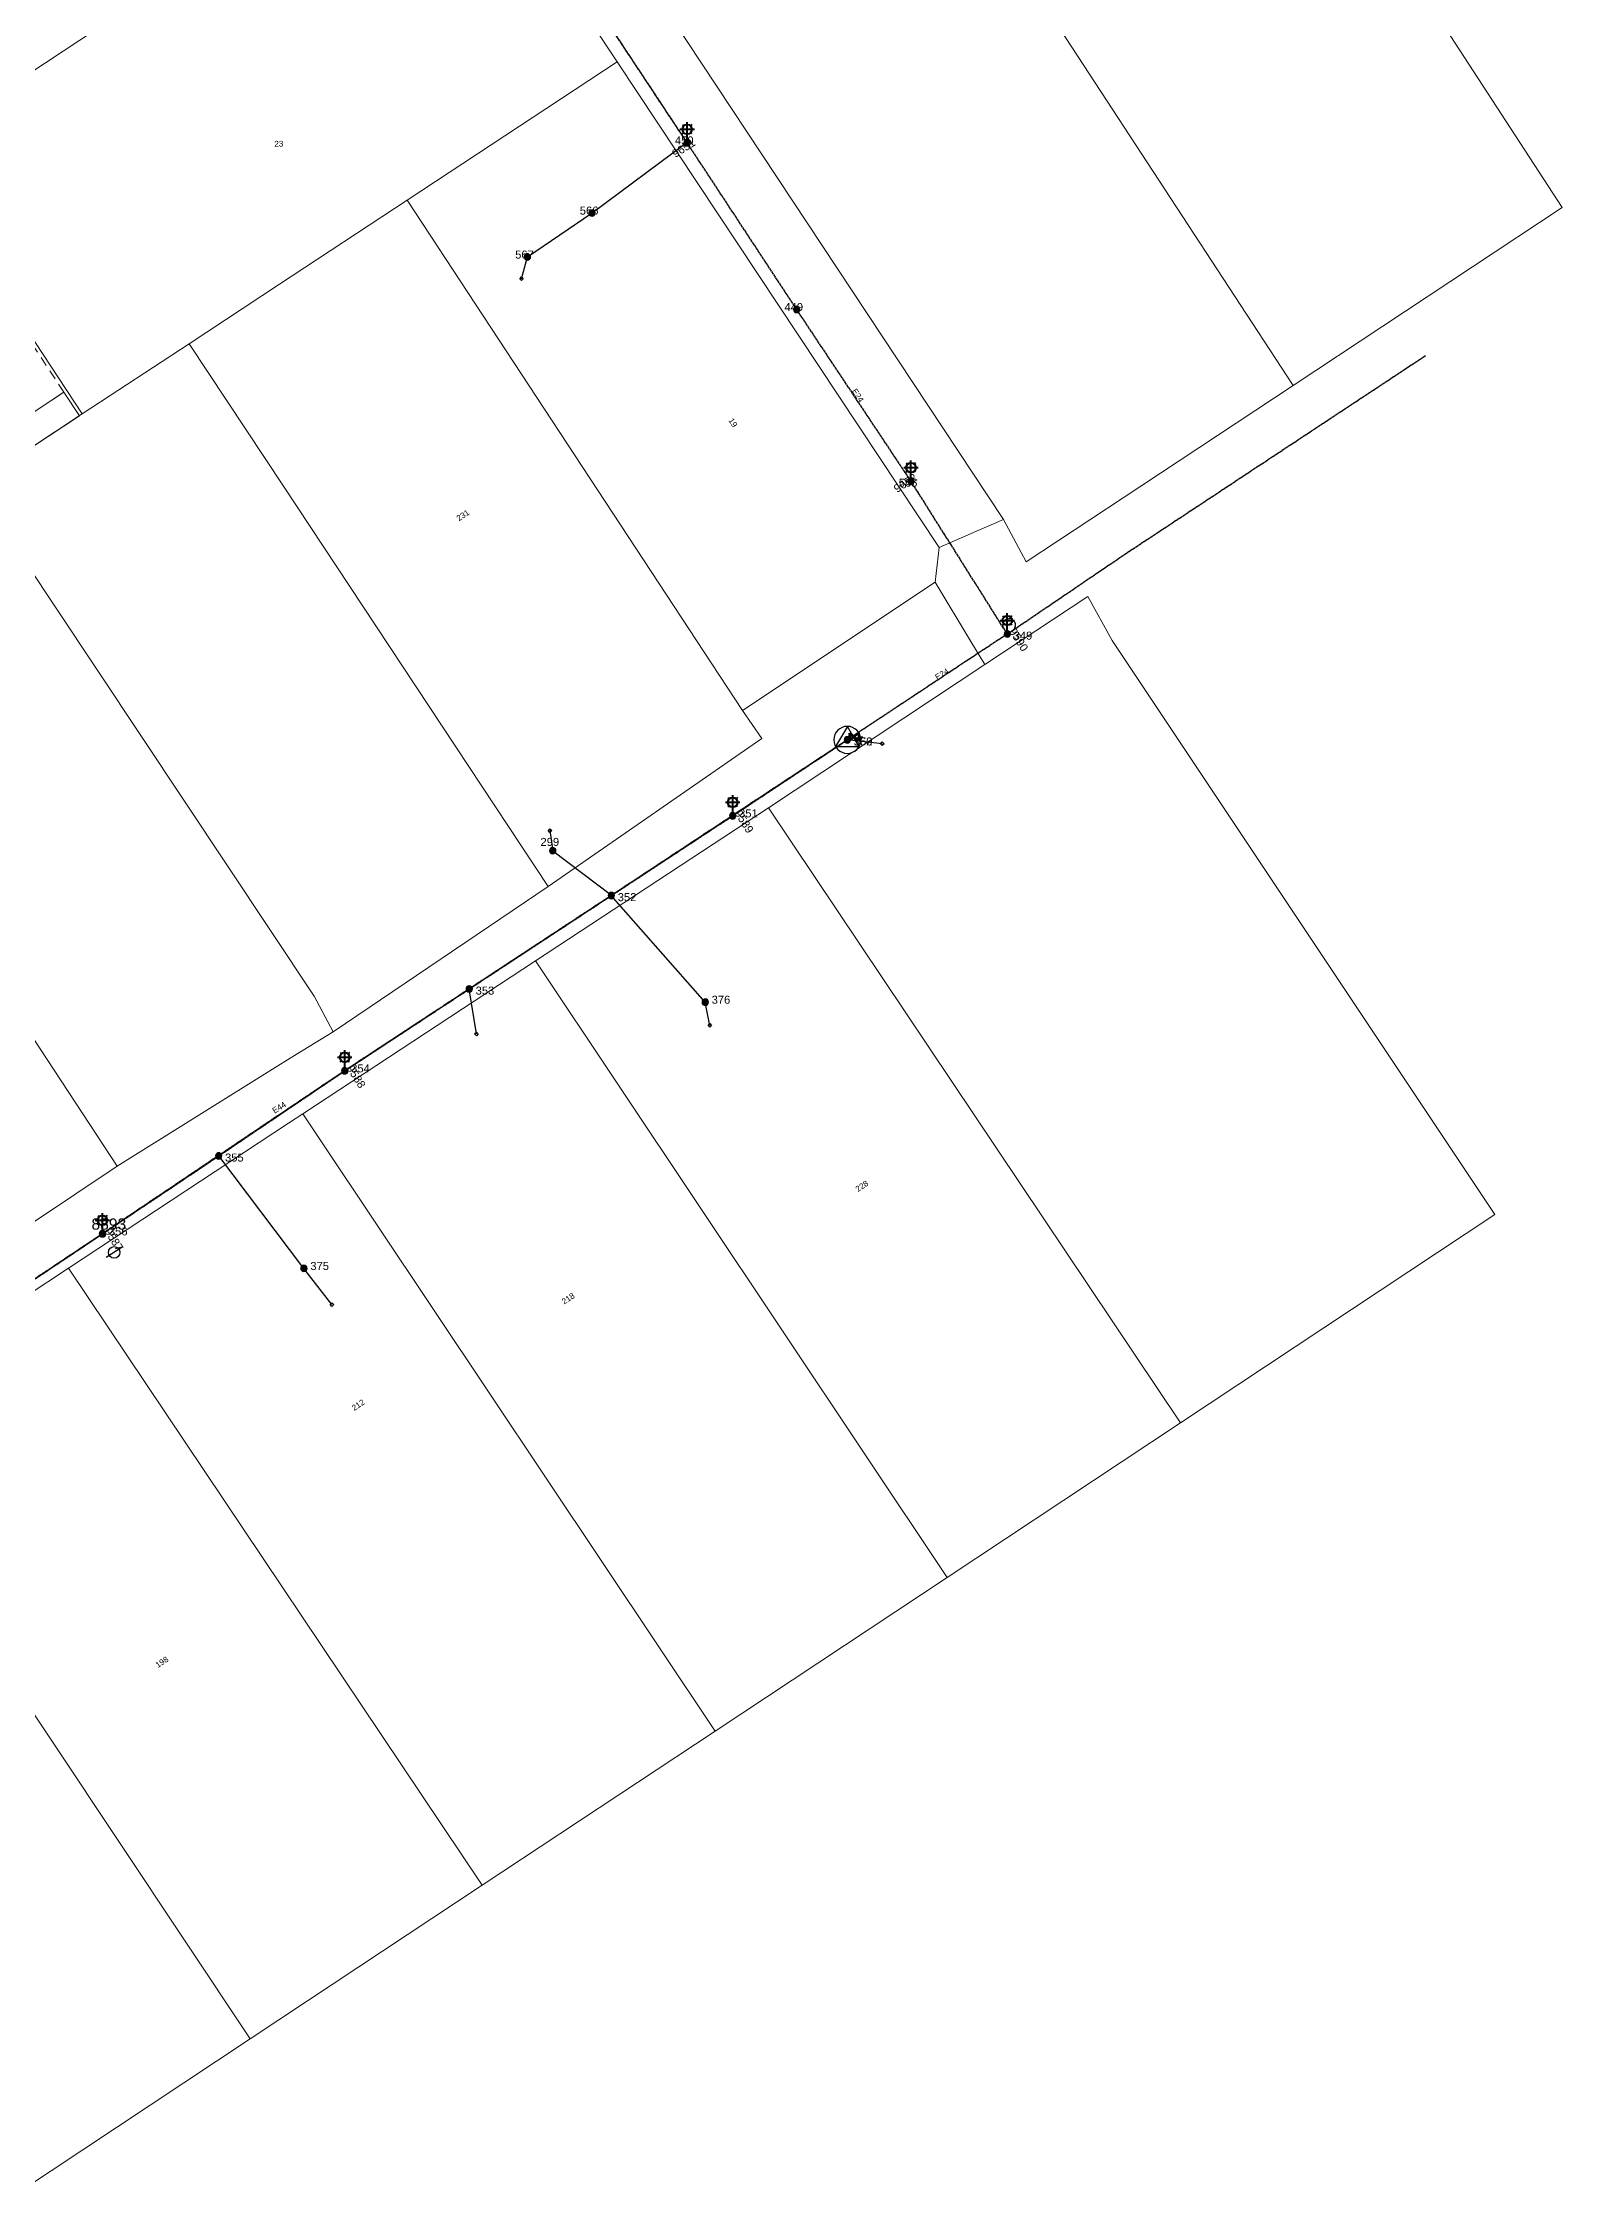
# Model space of a CAD drawing. Header units: metres. Extents: x 301970 to 303550, y 6271876 to 6273079.
# Drawn here: x 303023 to 303497, y 6271876 to 6272548 of the extents above; entities that cross this region are included whole.
import ezdxf
from ezdxf.enums import TextEntityAlignment as Align

# ---------------------------------------------------------------- set-up
doc = ezdxf.new("R2010")
doc.units = ezdxf.units.M
doc.linetypes.add('Cable Exist OH', pattern=[1, 1, 0])
doc.linetypes.add('Dash', pattern=[5, 3, -2])
for name, color, linetype, lineweight, transparency in [('Cadastre Developer_SP_EXT', 7, 'Continuous', 5, 0.7), ('Cadastre Land Parcels_SP_EXT', 7, 'Continuous', 5, 0.7), ('Cadastre Roads_SP_EXT', 7, 'Continuous', 5, 0.7)]:
    doc.layers.add(name, color=color, linetype=linetype, lineweight=lineweight, transparency=transparency)
for name, color, linetype in [('Equip_LV_EXT', 7, 'Continuous'), ('Equip_SP_HV_EXT', 7, 'Continuous'), ('Equip_SP_SL_EXT', 7, 'Continuous'), ('Mains_HV_EXT', 7, 'Continuous'), ('Mains_LV_EXT', 7, 'Continuous'), ('Services_SP_EXT', 7, 'Continuous'), ('Sub_SP_TR_HV_LV_EXT', 7, 'Continuous'), ('SupportsOH_SP_TR_HV_LV_SL_EXT', 7, 'Continuous')]:
    doc.layers.add(name, color=color, linetype=linetype)
doc.styles.add('HVSW_LABEL', font='arial.ttf')
doc.styles.add('iecARIAL', font='arial.ttf', dxfattribs={"height": 2})
doc.styles.add('POLE_LABEL', font='arial.ttf')
doc.styles.get("Standard").update_dxf_attribs({"font": 'arial.ttf'})

# ---------------------------------------------------------------- blocks, each defined once
blk = doc.blocks.new('SUB_POLE_EXT')
blk.add_wipeout([(0, 4.22), (0.42, 4.2), (0.83, 4.14), (1.21, 4.05), (1.62, 3.9), (1.99, 3.72), (2.35, 3.51), (2.68, 3.26), (2.99, 2.99), (3.28, 2.66), (3.52, 2.34), (3.76, 1.92), (3.9, 1.62), (4.04, 1.23), (4.18, 0.63), (4.22, 0), (4.18, -0.61), (4.06, -1.15), (3.9, -1.62), (3.58, -2.24), (3.22, -2.73), (2.97, -3.01), (2.68, -3.26), (2.36, -3.5), (2, -3.72), (1.64, -3.89), (1.25, -4.03), (0.82, -4.14), (0.42, -4.2), (0, -4.22), (-0.41, -4.2), (-0.8, -4.15), (-1.21, -4.05), (-1.62, -3.9), (-1.99, -3.73), (-2.35, -3.51), (-2.68, -3.26), (-2.96, -3.02), (-3.23, -2.72), (-3.51, -2.35), (-3.71, -2.01), (-3.91, -1.6), (-4.05, -1.21), (-4.16, -0.76), (-4.22, -0.14), (-4.21, 0.39), (-4.14, 0.83), (-4.03, 1.27), (-3.9, 1.63), (-3.71, 2.02), (-3.5, 2.37), (-3.28, 2.67), (-2.99, 2.99), (-2.68, 3.27), (-2.33, 3.52), (-1.98, 3.73), (-1.63, 3.9), (-1.2, 4.05), (-0.78, 4.15), (-0.4, 4.21)])
blk.add_line((2.16, 0.48), (2.16, 0.48, 0))
blk.add_lwpolyline([(-4.22, 0, 1), (4.22, 0, 1)], format="xyb", close=True)
blk.add_lwpolyline([(2.14, 0.52), (0, 4.22), (-3.66, -2.11), (3.66, -2.11)], close=True)
for tag, height, flags, p in [('STREET_CODE', 0.2, 9, (1.5, 0)), ('ASSET_NUM', 2.5, 8, (2, 2)), ('CONSTRUCTED_VOLTAGE', 0.2, 9, (1.5, -0.2)), ('OPERATING_VOLTAGE', 0.2, 9, (1.5, -0.6)), ('OPERATED_BY', 0.2, 9, (1.5, -0.8)), ('ORIENTATION', 0.2, 9, (1.5, -1.2)), ('OWNED_BY', 0.2, 9, (1.5, -1.4)), ('SECONDARY_VOLTAGE', 0.2, 9, (1.5, -1.6)), ('STATE', 0.2, 9, (1.5, -1.8)), ('SUBSTATION_TYPE', 0.2, 9, (1.5, -2)), ('STREETNAME', 0.2, 9, (1.5, -2.8)), ('SUBURB', 0.2, 9, (1.5, -3)), ('Z', 0.2, 1, (1.5, -3.4)), ('NO_PHASES', 0.2, 9, (1.5, -0.4)), ('MAINTAINED_BY', 0.2, 9, (1.5, -1)), ('USAGE', 0.2, 9, (1.5, -2.2)), ('LEGEND', 0.2, 9, (1.5, -2.4)), ('LOCATION', 0.2, 9, (1.5, -2.6)), ('NOTES', 0.2, 9, (1.5, -3.2))]:
    blk.add_attdef(tag, text='', height=height, dxfattribs=dict(flags=flags)).set_placement(p, align=Align.MIDDLE_LEFT)
blk = doc.blocks.new('LV_OH_LINKS_DISTFUSE_EXT')
for p, q in [((0, 0), (0.96, 0)), ((3.84, 0), (4.8, 0))]:
    blk.add_line(p, q)
blk.add_lwpolyline([(3.84, -1.2), (3.84, 1.2), (0.96, -1.2), (0.96, 1.2)], close=True)
at = {"flags": 9}
for tag, p in [('ACTUAL_STATUS', (0, 0)), ('CONSTRUCTED_VOLTAGE', (0, -0.2)), ('OPERATING_VOLTAGE', (0, -0.6)), ('ORIENTATION', (0, -0.8)), ('OWNED_BY', (0, -1)), ('STATE', (0, -1.2)), ('SWITCH_TYPE', (0, -1.4)), ('NO_PHASES', (0, -0.4)), ('USAGE', (0, -1.6)), ('NOTES', (0, -1.8))]:
    blk.add_attdef(tag, text='', height=0.2, dxfattribs=at).set_placement(p, align=Align.MIDDLE_LEFT)
at = {"flags": 1}
blk.add_attdef('Z', (0, 0), '', height=0.2, dxfattribs=at)
blk = doc.blocks.new('SL_LANTERN_EXT')
at = {"lineweight": 40}
for p, q in [((-2.25, 4.22), (2.25, 4.22)), ((-1.46, 5.68), (-1.06, 5.28)), ((-1.46, 2.76), (-1.06, 3.16)), ((0, 1.97), (0, 6.47)), ((0, 0), (0, 2.72)), ((1.46, 5.68), (1.06, 5.28)), ((1.46, 2.76), (1.06, 3.16))]:
    blk.add_line(p, q, dxfattribs=at)
blk.add_circle((0, 4.22), 1.5, dxfattribs=at)
at = {"style": 'iecARIAL', "flags": 8}
blk.add_attdef('ASSET_NUM', (1.5, 1.5), '', height=2.5, dxfattribs=at)
for tag, p, height, flags in [('OPERATING_VOLTAGE', (0.98, -1.65), 0.2, 9), ('ORIENTATION', (0.98, -1.85), 0.2, 9), ('OWNED_BY', (0.98, -2.05), 0.2, 9), ('STATE', (0.98, -2.25), 0.2, 9), ('CONSTRUCTED_VOLTAGE', (0.98, -0.65), 0.2, 9), ('CONTROL_TYPE', (0.98, -0.85), 0.2, 9), ('LANTERN_PURPOSE', (0.98, -1.05), 0.2, 9), ('LANTERN_TYPE', (0.98, -1.25), 0.2, 9), ('NO_PHASES', (0.98, -1.45), 0.2, 9), ('USAGE', (0.98, -2.45), 0.2, 9), ('CEXIST', (0.98, -2.65), 0.2, 9), ('CNEW', (0.98, -2.85), 0.2, 9), ('CNUMBER', (0.98, -3.05), 0.2, 9), ('CREMOVE', (0.98, -3.25), 0.2, 9), ('CREPLACE', (0.98, -3.45), 0.2, 9), ('LKINGHEIGHT', (0.98, -3.65), 0.2, 9), ('LBRACKET', (0.98, -3.85), 0.2, 9), ('LBRACKETVOCAB', (0.98, -4.05), 0.2, 9), ('LCATEGORY', (0.98, -4.25), 0.2, 9), ('LCHARGE1', (0.98, -4.45), 0.2, 9), ('LCHARGE1PERCENT', (0.98, -4.65), 0.2, 9), ('LCHARGE2', (0.98, -4.85), 0.2, 9), ('LCHARGE2PERCENT', (0.98, -5.05), 0.2, 9), ('LCHARGE3', (0.98, -5.25), 0.2, 9), ('LCHARGE3PERCENT', (0.98, -5.45), 0.2, 9), ('LEXIST', (0.98, -5.65), 0.2, 9), ('LLAMP', (0.98, -5.85), 0.2, 9), ('LLAMPVOCAB', (0.98, -6.05), 0.2, 9), ('LMAST', (0.98, -6.25), 0.2, 9), ('LMASTVOCAB', (0.98, -6.45), 0.2, 9), ('LNEW', (0.98, -6.65), 0.2, 9), ('LANTNUMBER', (0.98, -6.85), 0.2, 9), ('LNUMBER', (2.18, -3.25), 2.5, 8), ('STREETNAME', (0.98, -9.25), 0.2, 9), ('SUBURB', (0.98, -9.45), 0.2, 1), ('LOUTREACH', (0.98, -7.25), 0.2, 9), ('LOUTREACHVOCAB', (0.98, -7.45), 0.2, 9), ('LRATECODE', (0.98, -7.65), 0.2, 9), ('LREMOVE', (0.98, -7.85), 0.2, 9), ('LREPLACE', (0.98, -8.05), 0.2, 9), ('LTYPE', (0.98, -8.25), 0.2, 9), ('LTYPEVOCAB', (0.98, -8.45), 0.2, 9), ('LEGEND', (0.98, -8.65), 0.2, 9), ('LOCATION', (0.98, -8.85), 0.2, 9), ('NOTES', (0.98, -9.05), 0.2, 9)]:
    blk.add_attdef(tag, p, '', height=height, dxfattribs=dict(flags=flags))
blk = doc.blocks.new('CCP_EXT')
blk.add_wipeout([(0, 0.57), (0.57, 0), (0, -0.57), (-0.57, 0)])
blk.add_lwpolyline([(-0.57, 0), (0, 0.57), (0.57, 0), (0, -0.57), (-0.57, 0)])
at = {"flags": 1}
blk.add_attdef('Z', (0, 0), '', height=0.2, dxfattribs=at)
at = {"flags": 9}
for tag, p in [('CCP_TYPE', (0, 0)), ('CONSTRUCTED_VOLTAGE', (0, -0.2)), ('OPERATING_VOLTAGE', (0, -0.6)), ('ORIENTATION', (0, -0.8)), ('OWNED_BY', (0, -1)), ('STATE', (0, -1.8)), ('NO_PHASES', (0, -0.4)), ('USAGE', (0, -1.2)), ('LEGEND', (0, -1.4)), ('LIFE_SUPPORT', (0, -1.6)), ('NOTES', (0, -2))]:
    blk.add_attdef(tag, text='', height=0.2, dxfattribs=at).set_placement(p, align=Align.MIDDLE_LEFT)
blk = doc.blocks.new('POLE_EXT')
blk.add_hatch(color=256).paths.add_polyline_path([(-1, 0, 1), (1, 0, 1)])
blk.add_lwpolyline([(-1, 0, 1), (1, 0, 1)], format="xyb", close=True)
for tag, height, flags, p in [('pNumber', 2.5, 8, (-17.84, 2.07)), ('OWNED_BY', 0.2, 9, (1.35, -0.4)), ('SPECIAL_USE', 0.2, 9, (1.35, -0.8)), ('STATE', 0.2, 9, (1.35, -1)), ('cLV', 0.2, 9, (1.35, -1.4)), ('hDepth', 0.2, 9, (1.35, -1.6)), ('hDia', 0.2, 9, (1.35, -1.8)), ('cHV', 0.2, 9, (1.35, -2)), ('cLinedev', 0.2, 9, (1.35, -3.4)), ('pExisting', 0.2, 9, (1.35, -3.8)), ('pFooting', 0.2, 9, (1.35, -4.4)), ('pNew', 0.2, 9, (1.35, -4.6)), ('pRelocate', 0.2, 9, (1.35, -5)), ('pRemove', 0.2, 9, (1.35, -5.2)), ('pReplace', 0.2, 9, (1.35, -5.4)), ('pStay', 0.2, 9, (1.35, -5.6)), ('pType', 0.2, 9, (1.35, -5.8)), ('cspan', 0.2, 9, (1.35, -6)), ('STREETNAME', 0.2, 9, (1.35, -6.2)), ('SUBURB', 0.2, 9, (1.35, -6.4)), ('PARENT', 0.2, 9, (1.35, -0.6)), ('USAGE', 0.2, 9, (1.35, -1.2)), ('LBRACKET', 0.2, 9, (1.35, -2.2)), ('LExisting', 0.2, 9, (1.35, -2.4)), ('LANTNUMBER', 0.2, 9, (1.35, -2.6)), ('LOther', 0.2, 9, (1.35, -2.8)), ('LRemove', 0.2, 9, (1.35, -3)), ('LEGEND', 0.2, 9, (1.35, -3.2)), ('LOCATION', 0.2, 9, (1.35, -3.6)), ('PFNUMBER', 0.2, 9, (1.35, -4)), ('NEWPFNUMBER', 0.2, 9, (1.35, -4.2)), ('NOTES', 0.2, 9, (1.35, -6.6)), ('MAINTAINED_BY', 0.2, 9, (1.36, -6.81)), ('OPERATED_BY', 0.2, 9, (1.36, -7.01))]:
    blk.add_attdef(tag, text='', height=height, dxfattribs=dict(flags=flags)).set_placement(p, align=Align.MIDDLE_LEFT)
at = {"style": 'POLE_LABEL'}
for tag, height, flags, p in [('STRUCTURE_PLANT_NUMBER', 0.2, 9, (1.35, 0.03)), ('ASSET_NUM', 2.5, 8, (2, 2)), ('STREET_CODE', 0.2, 9, (1.35, -0.2))]:
    blk.add_attdef(tag, text='', height=height, dxfattribs=dict(at, flags=flags)).set_placement(p, align=Align.MIDDLE_LEFT)
at = {"flags": 1}
blk.add_attdef('Z', (1.35, -7.33), '', height=0.2, dxfattribs=at)
blk = doc.blocks.new('HV_ABS_CLOSED_EXT')
blk.add_line((-3, 6.87), (3, 6.87))
blk.add_circle((0, 6.87), 1.8)
at = {"flags": 1}
blk.add_attdef('Z', (0, 0), '', height=0.2, dxfattribs=at)
at = {"style": 'HVSW_LABEL'}
for tag, height, flags, p in [('ASSET_NUM', 3.5, 8, (2, 2)), ('STREET_CODE', 0.2, 9, (0, -0.2))]:
    blk.add_attdef(tag, text='', height=height, dxfattribs=dict(at, flags=flags)).set_placement(p, align=Align.MIDDLE_LEFT)
at = {"flags": 9}
for tag, p in [('ACTUAL_STATUS', (0, -0.4)), ('CONSTRUCTED_VOLTAGE', (0, -0.6)), ('OPERATING_VOLTAGE', (0, -1)), ('ORIENTATION', (0, -1.2)), ('OWNED_BY', (0, -1.4)), ('STATE', (0, -1.6)), ('SWITCH_TYPE', (0, -1.8)), ('STREETNAME', (0, -2.6)), ('SUBURB', (0, -2.8)), ('NO_PHASES', (0, -0.8)), ('USAGE', (0, -2)), ('LEGEND', (0, -2.2)), ('LOCATION', (0, -2.4)), ('NOTES', (0, -3))]:
    blk.add_attdef(tag, text='', height=0.2, dxfattribs=at).set_placement(p, align=Align.MIDDLE_LEFT)

msp = doc.modelspace()

# ---------------------------------------------------------------- linework, layer by layer
at = {"layer": 'Cadastre Developer_SP_EXT', "linetype": 'Dash'}
msp.add_lwpolyline([(303016.77, 6272458.03), (303004.83, 6272450.17), (303017.23, 6272431.35), (303029.15, 6272439.23), (303016.77, 6272458.03)], close=True, dxfattribs=at)
at = {"layer": 'Cadastre Developer_SP_EXT'}
msp.add_lwpolyline([(303029.12, 6272439.21), (303006.44, 6272424.21), (302961.87, 6272394.75), (302897.2, 6272352.01), (302882.19, 6272342.08), (302865.5, 6272331.05), (302858.58, 6272332.47), (302866.11, 6272321.18), (302934.73, 6272366.43), (303033.98, 6272431.85), (303029.12, 6272439.21)], close=True, dxfattribs=at)
at = {"layer": 'Cadastre Land Parcels_SP_EXT', "linetype": 'Continuous'}
for points in [[(303147.74, 6272624.31), (303102.82, 6272692.08), (303089.66, 6272683.41), (302936.18, 6272582.33), (302981.01, 6272514.24), (303092.4, 6272587.78), (303147.74, 6272624.31)], [(303497.32, 6272496.92), (303386.51, 6272667.27), (303302.15, 6272611.31), (303413.3, 6272441.33), (303497.32, 6272496.92)], [(303202.02, 6272542.44), (303147.74, 6272624.31), (303092.4, 6272587.78), (302981.01, 6272514.24), (303034.86, 6272432.43), (303068.34, 6272454.4), (303096.56, 6272472.99), (303136.47, 6272499.26), (303202.02, 6272542.44)], [(303329.84, 6272386.24), (303360.19, 6272406.19), (303413.3, 6272441.33), (303302.15, 6272611.31), (303219.06, 6272556.2), (303322.75, 6272399.48), (303329.84, 6272386.24)], [(303302.63, 6272390.74), (303202.02, 6272542.44), (303136.47, 6272499.26), (303241.23, 6272339.72), (303301.38, 6272379.83), (303302.63, 6272390.74)], [(302934.72, 6272366.43), (302945.66, 6272373.63), (303001.13, 6272410.17), (303034.86, 6272432.43), (302981, 6272514.24), (302812.26, 6272402.83), (302833.73, 6272370.19), (302836.58, 6272365.86), (302846.9, 6272350.18), (302866.11, 6272321.18), (302934.72, 6272366.43)], [(303096.56, 6272472.99), (303068.34, 6272454.4), (303097.78, 6272409.85), (303180.45, 6272284.73), (303247.3, 6272331.06), (303241.23, 6272339.72), (303136.47, 6272499.26), (303096.56, 6272472.99)], [(303180.45, 6272284.73), (303097.78, 6272409.85), (303068.34, 6272454.4), (303034.86, 6272432.43), (303001.14, 6272410.17), (303026.29, 6272372.34), (303107.33, 6272250.48), (303113.28, 6272239.36), (303180.45, 6272284.73)], [(303026.29, 6272372.34), (303001.14, 6272410.17), (302945.66, 6272373.63), (302934.72, 6272366.43), (303045.76, 6272197.37), (303096.04, 6272228.73), (303102.06, 6272232.45), (303113.28, 6272239.36), (303107.33, 6272250.48), (303026.29, 6272372.34)], [(303045.76, 6272197.37), (302934.72, 6272366.43), (302866.11, 6272321.18), (302916, 6272245.6), (302972.25, 6272160.46), (303006.93, 6272171.49), (303045.76, 6272197.37)], [(303378.08, 6272117.18), (303249.32, 6272309.34), (303176.54, 6272261.53), (303305.15, 6272068.88), (303378.08, 6272117.18)], [(303305.15, 6272068.88), (303176.54, 6272261.53), (303103.8, 6272213.75), (303109.27, 6272205.56), (303232.63, 6272020.85), (303305.15, 6272068.88)], [(303232.63, 6272020.85), (303109.27, 6272205.56), (303103.8, 6272213.75), (303099.34, 6272210.81), (303030.59, 6272165.47), (303103.46, 6272056.77), (303159.85, 6271972.65), (303232.63, 6272020.85)], [(303103.46, 6272056.77), (303030.59, 6272165.47), (302958.81, 6272118.12), (302964.36, 6272109.39), (303087.36, 6271924.64), (303105.28, 6271936.51), (303159.85, 6271972.65), (303103.46, 6272056.77)], [(303087.36, 6271924.64), (302964.36, 6272109.39), (302958.81, 6272118.12), (302885.5, 6272069.71), (302891.34, 6272061.01), (303014.66, 6271876.49), (303087.36, 6271924.64)]]:
    msp.add_lwpolyline(points, close=True, dxfattribs=at)
at = {"layer": 'Mains_HV_EXT', "linetype": 'Cable Exist OH'}
for points in [[(303323.97, 6272363.67), (303360.35, 6272388.37), (303454.68, 6272450.69)], [(303041.2, 6272176.24), (302973.21, 6272130.81)]]:
    msp.add_lwpolyline(points, dxfattribs=at)
at = {"layer": 'Mains_LV_EXT', "linetype": 'Cable Exist OH'}
for points in [[(303223.79, 6272517.39), (303190.77, 6272567.33)], [(303258.16, 6272465.1), (303223.93, 6272517.18), (303223.79, 6272517.39)], [(303293.92, 6272411.37), (303293.87, 6272411.44), (303258.16, 6272465.1)], [(303323.97, 6272363.67), (303293.92, 6272411.37)], [(303323.97, 6272363.67), (303360.35, 6272388.37)], [(303200.23, 6272281.94), (303238.15, 6272306.87)], [(303155.82, 6272252.74), (303200.23, 6272281.94)], [(303077.52, 6272200.57), (303116.92, 6272227.18), (303116.94, 6272227.19)], [(303041.2, 6272176.24), (303077.52, 6272200.57)], [(303003.13, 6272150.8), (303041.2, 6272176.24)]]:
    msp.add_lwpolyline(points, dxfattribs=at)
at = {"layer": 'Mains_LV_EXT', "linetype": 'Continuous'}
msp.add_lwpolyline([(303325.63, 6272364.76, 2.418476), (303322.86, 6272365.33)], format="xyb", dxfattribs=at)

# ---------------------------------------------------------------- block references
at = {"layer": 'Equip_SP_HV_EXT'}
ref = msp.add_blockref('HV_ABS_CLOSED_EXT', (303041.2, 6272176.24), dxfattribs=dict(at, rotation=212.2947726479126))
ref.add_attrib('ASSET_NUM', '8893', dxfattribs={"layer": '0', "height": 3.5, "style": 'HVSW_LABEL'}).set_placement((303043.2, 6272176.49), align=Align.BOTTOM_CENTER)
at = {"layer": 'Equip_SP_SL_EXT'}
ref = msp.add_blockref('SL_LANTERN_EXT', (303223.93, 6272517.18), dxfattribs=at)
ref.add_attrib('ASSET_NUM', '9651', dxfattribs={"layer": '0', "height": 2.5, "rotation": 32.47907, "style": 'iecARIAL'}).set_placement((303225.43, 6272518.68), align=Align.TOP_RIGHT)
ref = msp.add_blockref('SL_LANTERN_EXT', (303293.87, 6272411.44), dxfattribs=at)
ref.add_attrib('ASSET_NUM', '9652', dxfattribs={"layer": '0', "height": 2.5, "rotation": 32.44205, "style": 'iecARIAL'}).set_placement((303295.37, 6272412.94), align=Align.MIDDLE_RIGHT)
ref = msp.add_blockref('SL_LANTERN_EXT', (303323.97, 6272363.67), dxfattribs=at)
ref.add_attrib('ASSET_NUM', '9590', dxfattribs={"layer": '0', "height": 2.5, "rotation": 302.48816, "style": 'iecARIAL'}).set_placement((303325.47, 6272365.17), align=Align.MIDDLE_LEFT)
ref = msp.add_blockref('SL_LANTERN_EXT', (303238.15, 6272306.87), dxfattribs=at)
ref.add_attrib('ASSET_NUM', '9589', dxfattribs={"layer": '0', "height": 2.5, "rotation": 302.30159, "style": 'iecARIAL'}).set_placement((303239.65, 6272308.37), align=Align.MIDDLE_LEFT)
ref = msp.add_blockref('SL_LANTERN_EXT', (303116.92, 6272227.18), dxfattribs=at)
ref.add_attrib('ASSET_NUM', '9588', dxfattribs={"layer": '0', "height": 2.5, "rotation": 302.44304, "style": 'iecARIAL'}).set_placement((303118.42, 6272228.68), align=Align.MIDDLE_LEFT)
ref = msp.add_blockref('SL_LANTERN_EXT', (303041.2, 6272176.24), dxfattribs=at)
ref.add_attrib('ASSET_NUM', '9587', dxfattribs={"layer": '0', "height": 2.5, "rotation": 302.41233, "style": 'iecARIAL'}).set_placement((303042.7, 6272177.74), align=Align.MIDDLE_LEFT)
at = {"layer": 'Sub_SP_TR_HV_LV_EXT'}
ref = msp.add_blockref('SUB_POLE_EXT', (303273.99, 6272330.59), dxfattribs=at)
ref.add_attrib('ASSET_NUM', '162', dxfattribs={"layer": '0', "height": 2.5}).set_placement((303275.99, 6272331.34), align=Align.TOP_LEFT)
at = {"layer": 'SupportsOH_SP_TR_HV_LV_SL_EXT'}
ref = msp.add_blockref('POLE_EXT', (303223.93, 6272517.18), dxfattribs=at)
ref.add_attrib('ASSET_NUM', '450', dxfattribs={"layer": '0', "height": 2.5, "style": 'POLE_LABEL'}).set_placement((303225.93, 6272517.93), align=Align.MIDDLE_RIGHT)
ref = msp.add_blockref('POLE_EXT', (303194.2, 6272495.24), dxfattribs=at)
ref.add_attrib('ASSET_NUM', '566', dxfattribs={"layer": '0', "height": 2.5, "style": 'POLE_LABEL'}).set_placement((303196.2, 6272495.99), align=Align.MIDDLE_RIGHT)
ref = msp.add_blockref('POLE_EXT', (303174, 6272481.49), dxfattribs=dict(at, rotation=0.01760694729982503))
ref.add_attrib('ASSET_NUM', '567', dxfattribs={"layer": '0', "height": 2.5, "rotation": 0.01681, "style": 'POLE_LABEL'}).set_placement((303176, 6272482.24), align=Align.MIDDLE_RIGHT)
ref = msp.add_blockref('POLE_EXT', (303258.16, 6272465.1), dxfattribs=at)
ref.add_attrib('ASSET_NUM', '449', dxfattribs={"layer": '0', "height": 2.5, "style": 'POLE_LABEL'}).set_placement((303260.16, 6272465.85), align=Align.MIDDLE_RIGHT)
ref = msp.add_blockref('POLE_EXT', (303293.87, 6272411.44), dxfattribs=dict(at, rotation=0.02290941558291593))
ref.add_attrib('ASSET_NUM', '565', dxfattribs={"layer": '0', "height": 2.5, "rotation": 0.02447, "style": 'POLE_LABEL'}).set_placement((303295.87, 6272412.19), align=Align.TOP_RIGHT)
ref = msp.add_blockref('POLE_EXT', (303323.97, 6272363.67), dxfattribs=at)
ref.add_attrib('ASSET_NUM', '349', dxfattribs={"layer": '0', "height": 2.5, "style": 'POLE_LABEL'}).set_placement((303325.97, 6272364.42), align=Align.TOP_LEFT)
ref = msp.add_blockref('POLE_EXT', (303238.15, 6272306.87), dxfattribs=at)
ref.add_attrib('ASSET_NUM', '351', dxfattribs={"layer": '0', "height": 2.5, "style": 'POLE_LABEL'}).set_placement((303240.15, 6272307.62), align=Align.MIDDLE_LEFT)
ref = msp.add_blockref('POLE_EXT', (303200.23, 6272281.94), dxfattribs=at)
ref.add_attrib('ASSET_NUM', '352', dxfattribs={"layer": '0', "height": 2.5, "style": 'POLE_LABEL'}).set_placement((303202.23, 6272282.69), align=Align.TOP_LEFT)
ref = msp.add_blockref('POLE_EXT', (303155.82, 6272252.74), dxfattribs=at)
ref.add_attrib('ASSET_NUM', '353', dxfattribs={"layer": '0', "height": 2.5, "style": 'POLE_LABEL'}).set_placement((303157.82, 6272253.49), align=Align.TOP_LEFT)
ref = msp.add_blockref('POLE_EXT', (303229.58, 6272248.64), dxfattribs=at)
ref.add_attrib('ASSET_NUM', '376', dxfattribs={"layer": '0', "height": 2.5, "style": 'POLE_LABEL'}).set_placement((303231.58, 6272249.39), align=Align.MIDDLE_LEFT)
ref = msp.add_blockref('POLE_EXT', (303116.92, 6272227.18), dxfattribs=at)
ref.add_attrib('ASSET_NUM', '354', dxfattribs={"layer": '0', "height": 2.5, "style": 'POLE_LABEL'}).set_placement((303118.92, 6272227.93), align=Align.MIDDLE_LEFT)
ref = msp.add_blockref('POLE_EXT', (303077.52, 6272200.57), dxfattribs=at)
ref.add_attrib('ASSET_NUM', '355', dxfattribs={"layer": '0', "height": 2.5, "rotation": 359.93964, "style": 'POLE_LABEL'}).set_placement((303079.52, 6272201.32), align=Align.TOP_LEFT)
ref = msp.add_blockref('POLE_EXT', (303041.2, 6272176.24), dxfattribs=at)
ref.add_attrib('ASSET_NUM', '356', dxfattribs={"layer": '0', "height": 2.5, "rotation": 359.92517, "style": 'POLE_LABEL'}).set_placement((303043.2, 6272176.99), align=Align.MIDDLE_LEFT)
ref = msp.add_blockref('POLE_EXT', (303104.17, 6272165.44), dxfattribs=at)
ref.add_attrib('ASSET_NUM', '375', dxfattribs={"layer": '0', "height": 2.5, "style": 'POLE_LABEL'}).set_placement((303106.17, 6272166.19), align=Align.MIDDLE_LEFT)

# ---------------------------------------------------------------- texts
at = {"layer": 'Cadastre Land Parcels_SP_EXT'}
msp.add_text('23', height=1.8, dxfattribs=at).set_placement((303094.92, 6272515.98))
for s, rotation, p in [('19', 303.44055, (303236.74, 6272430.4)), ('231', 33.28345, (303152.59, 6272398.86)), ('228', 33.44933, (303277.27, 6272189.23)), ('218', 33.44951, (303185.48, 6272154.11)), ('212', 33.44936, (303119.85, 6272120.84)), ('198', 33.44943, (303058.53, 6272040.51))]:
    msp.add_text(s, height=1.8, rotation=rotation, dxfattribs=at).set_placement(p)
at = {"layer": 'Mains_LV_EXT'}
for s, rotation, p in [('E24', 302.40223, (303275.34, 6272439.62)), ('E24', 302.40223, (303275.34, 6272439.62)), ('E24', 32.35302, (303302.11, 6272349.21)), ('E44', 32.43545, (303095, 6272213.75))]:
    msp.add_text(s, height=1.8, rotation=rotation, dxfattribs=at).set_placement(p)

# ---------------------------------------------------------------- next in the draw order: linework, layer by layer
at = {"layer": 'Cadastre Land Parcels_SP_EXT', "linetype": 'Continuous'}
msp.add_lwpolyline([(303356.7, 6272361.69), (303349.1, 6272375.43), (303316.96, 6272354.13), (303249.32, 6272309.34), (303378.08, 6272117.18), (303476.29, 6272182.22), (303356.7, 6272361.69)], close=True, dxfattribs=at)
at = {"layer": 'Mains_LV_EXT', "linetype": 'Cable Exist OH'}
msp.add_lwpolyline([(303238.15, 6272306.87), (303273.99, 6272330.59)], dxfattribs=at)

# ---------------------------------------------------------------- next in the draw order: block references
at = {"layer": 'Equip_LV_EXT'}
for p in [(303273.58, 6272331.51), (303273.99, 6272331.59)]:
    msp.add_blockref('LV_OH_LINKS_DISTFUSE_EXT', p, dxfattribs=at)
at = {"layer": 'Services_SP_EXT'}
for p in [(303172.16, 6272474.71), (303181.03, 6272302.24), (303158.05, 6272238.71), (303231.01, 6272241.35), (303112.89, 6272154.14)]:
    msp.add_blockref('CCP_EXT', p, dxfattribs=at)

# ---------------------------------------------------------------- next in the draw order: linework, layer by layer
at = {"layer": 'Cadastre Roads_SP_EXT', "linetype": 'Continuous'}
msp.add_lwpolyline([(302942.4, 6272974.42), (302877.31, 6273072.92), (302869.02, 6273067.61), (302858.3, 6273060.75), (302914.01, 6272976.76), (302942.26, 6272934.18), (302969.65, 6272892.83), (303014.27, 6272825.61), (303058.45, 6272759), (303088.96, 6272712.99), (303102.82, 6272692.08), (303147.74, 6272624.31), (303202.02, 6272542.44), (303302.63, 6272390.74), (303314.32, 6272395.82), (303322.75, 6272399.48), (303219.06, 6272556.2), (303163.92, 6272639.5), (303108.31, 6272723.58), (303089.93, 6272751.35), (303052.62, 6272807.71), (302997.78, 6272890.7), (302942.4, 6272974.42)], close=True, dxfattribs=at)
at = {"layer": 'Mains_HV_EXT', "linetype": 'Cable Exist OH'}
for points in [[(303323.97, 6272363.67), (303293.87, 6272411.44), (303258.16, 6272465.1), (303223.93, 6272517.18), (303190.77, 6272567.33), (303148.55, 6272630.46), (303019.93, 6272824.34), (302970.58, 6272898.73), (302897.96, 6273009.22)], [(303273.99, 6272330.59), (303200.23, 6272281.94), (303116.92, 6272227.18), (303041.2, 6272176.24)]]:
    msp.add_lwpolyline(points, dxfattribs=at)
at = {"layer": 'Mains_LV_EXT', "linetype": 'Cable Exist OH'}
msp.add_lwpolyline([(303116.94, 6272227.19), (303155.82, 6272252.74)], dxfattribs=at)
at = {"layer": 'Services_SP_EXT'}
for points in [[(303172.16, 6272474.71), (303174.03, 6272481.55), (303194.27, 6272495.26), (303223.95, 6272517.38)], [(303181.03, 6272302.24), (303181.92, 6272295.96), (303200.28, 6272282.11)], [(303231.01, 6272241.35), (303229.58, 6272248.64), (303200.23, 6272281.94)], [(303158.05, 6272238.71), (303155.82, 6272252.74)], [(303112.89, 6272154.14), (303104.17, 6272165.44), (303077.52, 6272200.57)]]:
    msp.add_lwpolyline(points, dxfattribs=at)

# ---------------------------------------------------------------- next in the draw order: block references
at = {"layer": 'Services_SP_EXT', "rotation": 90.0000000000002}
msp.add_blockref('CCP_EXT', (303284.88, 6272329.36), dxfattribs=at)
at = {"layer": 'SupportsOH_SP_TR_HV_LV_SL_EXT'}
ref = msp.add_blockref('POLE_EXT', (303181.92, 6272295.96), dxfattribs=at)
ref.add_attrib('ASSET_NUM', '299', dxfattribs={"layer": '0', "height": 2.5, "style": 'POLE_LABEL'}).set_placement((303183.92, 6272296.71), align=Align.BOTTOM_RIGHT)

# ---------------------------------------------------------------- next in the draw order: linework, layer by layer
at = {"layer": 'Cadastre Roads_SP_EXT', "linetype": 'Continuous'}
msp.add_lwpolyline([(302958.81, 6272118.12), (303030.59, 6272165.47), (303099.34, 6272210.81), (303103.8, 6272213.75), (303176.54, 6272261.53), (303249.32, 6272309.34), (303316.96, 6272354.13), (303312.59, 6272361.34), (303301.38, 6272379.83), (303241.23, 6272339.72), (303247.3, 6272331.06), (303180.45, 6272284.73), (303113.28, 6272239.36), (303102.06, 6272232.45), (303096.04, 6272228.73), (303045.76, 6272197.37), (303006.93, 6272171.49)], dxfattribs=at)
at = {"layer": 'Mains_HV_EXT', "linetype": 'Cable Exist OH'}
msp.add_lwpolyline([(303323.97, 6272363.67), (303273.99, 6272330.59)], dxfattribs=at)
at = {"layer": 'Mains_LV_EXT', "linetype": 'Cable Exist OH'}
msp.add_lwpolyline([(303323.97, 6272363.67), (303273.99, 6272330.59)], dxfattribs=at)
at = {"layer": 'Services_SP_EXT'}
msp.add_lwpolyline([(303284.88, 6272329.36), (303273.99, 6272330.59)], dxfattribs=at)

# ---------------------------------------------------------------- next in the draw order: block references
at = {"layer": 'SupportsOH_SP_TR_HV_LV_SL_EXT'}
ref = msp.add_blockref('POLE_EXT', (303273.99, 6272330.59), dxfattribs=at)
ref.add_attrib('ASSET_NUM', '350', dxfattribs={"layer": '0', "height": 2.5, "style": 'POLE_LABEL'}).set_placement((303275.99, 6272331.34), align=Align.TOP_LEFT)

doc.saveas('drawing.dxf')
